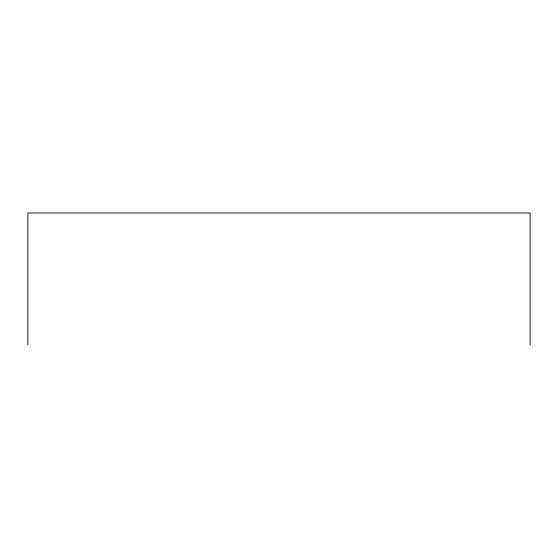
<?xml version="1.0" encoding="UTF-8"?>
<svg xmlns="http://www.w3.org/2000/svg" width="558" height="558" viewBox="0 0 558 558"><rect width="100%" height="100%" fill="white"/><g stroke="black" fill="none" stroke-linecap="round" stroke-linejoin="round"><path stroke-width="0.84" d="M530.1 345.032L530.1 212.968L27.9 212.968L27.9 345.032"/></g></svg>
